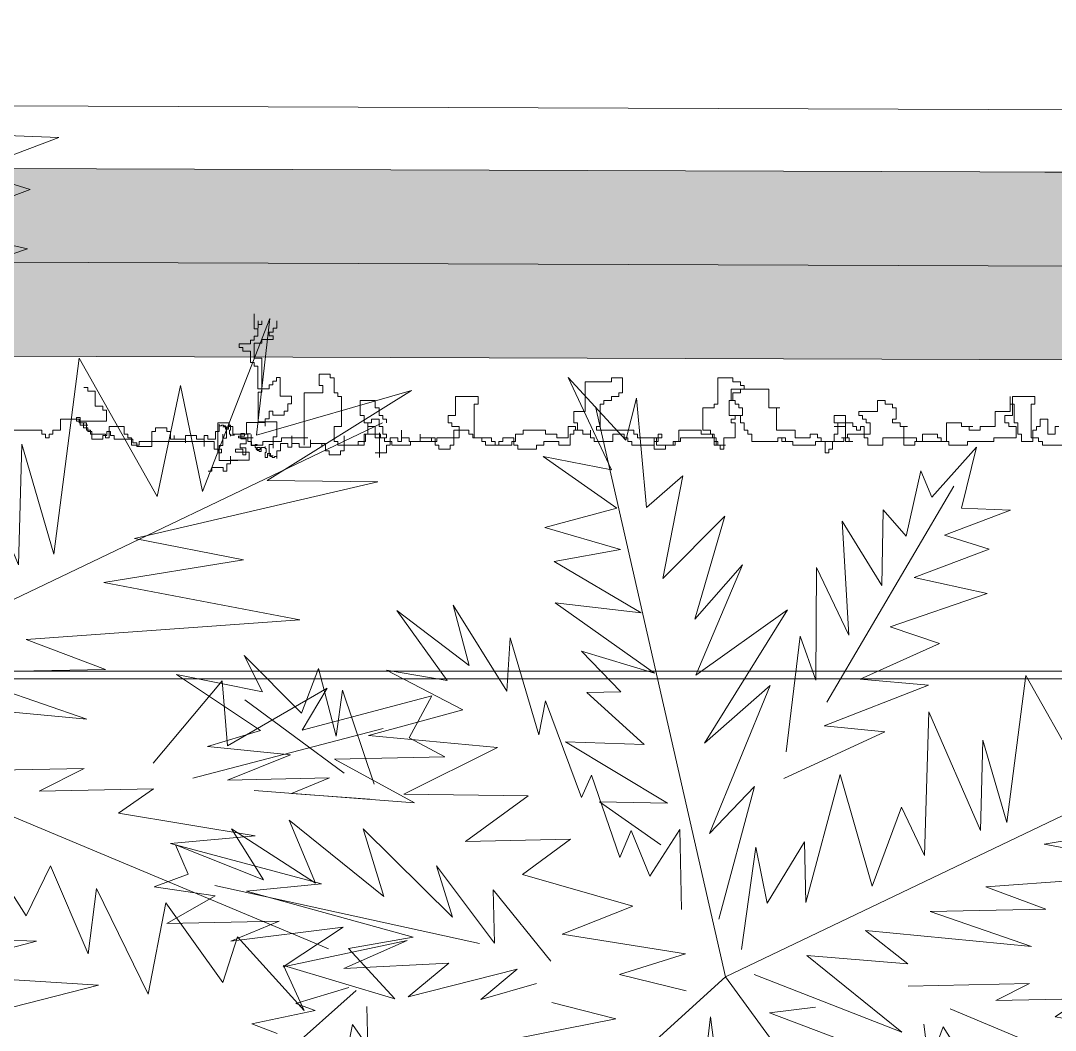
# Model space of a CAD drawing. Header units: metres. Extents: x -54 to 264, y -14 to 31.
# Drawn here: x 19.661 to 20.488, y 20.847 to 21.654 of the extents above; entities that cross this region are included whole.
import ezdxf

# ---------------------------------------------------------------- set-up
doc = ezdxf.new("R2010")
doc.units = ezdxf.units.M
doc.header["$LTSCALE"] = 0.001
doc.linetypes.add('CENTERX2', pattern=[101.6, 63.5, -12.7, 12.7, -12.7])
doc.layers.get('0').update_dxf_attribs({"lineweight": 13, "true_color": 0x000000})
for name, color, linetype, lineweight, true_color in [('Jach-Anotaciones-Hatch-Lum100%', 7, 'Continuous', 13, 0x000000), ('Jach-Anotaciones-Hatch-Lum80%', 250, 'Continuous', 13, 0x333333), ('JACH-Anotaciones-Lineas-EJES', 7, 'CENTERX2', 9, 0x666666), ('JACH-Arq-Lineas-Piso', 7, 'Continuous', 13, 0x1a1a1a), ('JACH-ArqPaisaje-Vegetación', 7, 'Continuous', 13, 0x999999)]:
    doc.layers.add(name, color=color, linetype=linetype, lineweight=lineweight, true_color=true_color)
doc.layers.add('JACH-Arq-Muros01-Carga', color=3, linetype='Continuous', lineweight=25)

# ---------------------------------------------------------------- blocks, each defined once
blk = doc.blocks.new('A$C6CAA186E')
at = {"color": 0}
for p, q in [((0.5885, 1.7324), (0.6502, 1.6011)), ((0.6703, 1.6436), (0.5885, 1.7324)), ((0.6859, 1.7029), (0.6703, 1.6436)), ((0.6997, 1.5475), (0.6859, 1.7029)), ((0.8121, 0.8804), (0.6272, 1.6911)), ((1.1056, 1.5624), (1.1693, 1.6332)), ((1.1693, 1.6332), (1.148, 1.5465)), ((0.553, 1.6201), (0.6577, 1.5466)), ((0.6502, 1.6011), (0.553, 1.6201)), ((1.0689, 1.5069), (1.09, 1.6)), ((1.09, 1.6), (1.1056, 1.5624)), ((0.7514, 1.5928), (0.6997, 1.5475)), ((0.7229, 1.4469), (0.7514, 1.5928)), ((0.9561, 1.2709), (1.1368, 1.5778)), ((0.6577, 1.5466), (0.5552, 1.5191)), ((1.148, 1.5465), (1.2175, 1.5438)), ((0.8115, 1.5351), (0.7229, 1.4469)), ((0.7684, 1.389), (0.8115, 1.5351)), ((1.0346, 1.4368), (1.0365, 1.5441)), ((1.0365, 1.5441), (1.0689, 1.5069)), ((1.2175, 1.5438), (1.1235, 1.5081)), ((0.9877, 1.3663), (0.9779, 1.5281)), ((0.9779, 1.5281), (1.0346, 1.4368)), ((0.5552, 1.5191), (0.6631, 1.4878)), ((1.1235, 1.5081), (1.1871, 1.4884)), ((0.6631, 1.4878), (0.5688, 1.471)), ((1.1871, 1.4884), (1.0806, 1.4483)), ((0.5688, 1.471), (0.6924, 1.3979)), ((0.8362, 1.4662), (0.7684, 1.389)), ((0.7701, 1.3091), (0.8362, 1.4662)), ((0.9407, 1.3022), (0.9415, 1.4621)), ((0.9415, 1.4621), (0.9877, 1.3663)), ((1.0806, 1.4483), (1.1842, 1.4252)), ((1.1842, 1.4252), (1.0464, 1.3781)), ((0.5012, 1.2865), (0.4249, 1.409)), ((0.4249, 1.409), (0.4478, 1.3232)), ((0.5701, 1.4121), (0.7111, 1.312)), ((0.6924, 1.3979), (0.5701, 1.4121)), ((0.9006, 1.4023), (0.7701, 1.3091)), ((0.7826, 1.2125), (0.9006, 1.4023)), ((0.3451, 1.401), (0.4167, 1.3015)), ((0.4478, 1.3232), (0.3451, 1.401)), ((1.0464, 1.3781), (1.1163, 1.3543)), ((0.5059, 1.3623), (0.5012, 1.2865)), ((0.5467, 1.2243), (0.5059, 1.3623)), ((0.8986, 1.2003), (0.9183, 1.3648)), ((0.9183, 1.3648), (0.9407, 1.3022)), ((1.1163, 1.3543), (1.0038, 1.3035)), ((1.4425, 1.3508), (1.3707, 1.1662)), ((1.4284, 1.2263), (1.4425, 1.3508)), ((0.1277, 1.3374), (0.2094, 1.255)), ((0.154, 1.2854), (0.1277, 1.3374)), ((0.6073, 1.3435), (0.6632, 1.2857)), ((0.7111, 1.312), (0.6073, 1.3435)), ((0.2094, 1.255), (0.2333, 1.3187)), ((0.2333, 1.3187), (0.2585, 1.2224)), ((0.3301, 1.3165), (0.4386, 1.2599)), ((0.4167, 1.3015), (0.3301, 1.3165)), ((0.0314, 1.3101), (0.154, 1.2854)), ((0.151, 1.2306), (0.0314, 1.3101)), ((1.0038, 1.3035), (1.1007, 1.2951)), ((1.2393, 1.3086), (1.2122, 1.0996)), ((1.3224, 1.1609), (1.2393, 1.3086)), ((0.8756, 1.2945), (0.7826, 1.2125)), ((0.7896, 1.0843), (0.8756, 1.2945)), ((1.1007, 1.2951), (0.9526, 1.2372)), ((0.2585, 1.2224), (0.2676, 1.2878)), ((0.2676, 1.2878), (0.3125, 1.1541)), ((0.6632, 1.2857), (0.6149, 1.2847)), ((0.6149, 1.2847), (0.6964, 1.2107)), ((0.2701, 1.17), (0.129, 1.2743)), ((0.5562, 1.2729), (0.5467, 1.2243)), ((0.6075, 1.1351), (0.5562, 1.2729)), ((1.3473, 1.2793), (1.3224, 1.1609)), ((1.3707, 1.1662), (1.3473, 1.2793)), ((1.5936, 1.274), (1.4284, 1.2263)), ((1.4399, 1.1782), (1.5936, 1.274)), ((0.4386, 1.2599), (0.3047, 1.2234)), ((1.1015, 1.2572), (1.0954, 1.053)), ((1.1746, 1.0883), (1.1015, 1.2572)), ((0.8121, 0.8804), (1.5628, 1.2397)), ((0.9526, 1.2372), (1.039, 1.2285)), ((0.0757, 1.208), (0.151, 1.2306)), ((1.039, 1.2285), (0.8952, 1.1623)), ((0.3047, 1.2234), (0.4882, 1.2062)), ((0.5848, 1.2146), (0.7298, 1.1272)), ((0.6964, 1.2107), (0.5848, 1.2146)), ((1.1782, 1.2168), (1.1746, 1.0883)), ((1.2122, 1.0996), (1.1782, 1.2168)), ((0.1938, 1.1958), (0.0757, 1.208)), ((0.4882, 1.2062), (0.3549, 1.1403)), ((0.1041, 1.1602), (0.1938, 1.1958)), ((1.2981, 1.1162), (1.5578, 1.1765)), ((1.5578, 1.1765), (1.4399, 1.1782)), ((0.2492, 1.1633), (0.1041, 1.1602)), ((0.195, 1.1411), (0.2492, 1.1633)), ((0.6216, 1.167), (0.6075, 1.1351)), ((0.662, 1.05), (0.6216, 1.167)), ((0.9751, 1.1682), (0.9264, 0.9862)), ((1.0206, 1.0093), (0.9751, 1.1682)), ((0.8534, 1.1509), (0.7896, 1.0843)), ((0.8027, 0.9625), (0.8534, 1.1509)), ((0.3067, 1.1329), (0.195, 1.1411)), ((0.3549, 1.1403), (0.5317, 1.1377)), ((0.5317, 1.1377), (0.4426, 1.0727)), ((0.7298, 1.1272), (0.6329, 1.1294)), ((0.6329, 1.1294), (0.7205, 1.0681)), ((1.0624, 1.1217), (1.0206, 1.0093)), ((1.0954, 1.053), (1.0624, 1.1217)), ((1.4144, 1.0934), (1.2981, 1.1162)), ((0.1916, 1.1031), (0.2293, 1.0134)), ((0.3265, 0.9945), (0.1916, 1.1031)), ((1.2655, 1.0692), (1.4144, 1.0934)), ((0.2293, 1.0134), (0.1098, 1.0909)), ((0.1098, 1.0909), (0.1555, 1.0182)), ((0.2971, 1.0906), (0.3265, 0.9945)), ((0.4239, 0.965), (0.2971, 1.0906)), ((0.678, 1.0882), (0.662, 1.05)), ((0.7046, 1.0236), (0.678, 1.0882)), ((0.7474, 1.0897), (0.7046, 1.0236)), ((0.7498, 0.9761), (0.7474, 1.0897)), ((0.4426, 1.0727), (0.592, 1.0759)), ((0.592, 1.0759), (0.5236, 1.026)), ((0.9245, 1.0725), (0.8717, 0.9851)), ((0.9264, 0.9862), (0.9245, 1.0725)), ((0.0303, 1.0681), (0.048, 1.0264)), ((0.1555, 1.0182), (0.0303, 1.0681)), ((0.8552, 1.0647), (0.8352, 0.919)), ((0.8717, 0.9851), (0.8552, 1.0647)), ((1.4747, 1.0295), (1.2655, 1.0692)), ((0.4836, 0.9284), (0.4013, 1.0382)), ((0.4013, 1.0382), (0.4239, 0.965)), ((0.048, 1.0264), (0, 1.0085)), ((1.1826, 1.0085), (1.4747, 1.0295)), ((0.5236, 1.026), (0.6803, 0.981)), ((0, 1.0085), (0.0866, 0.9957)), ((0.4626, 0.9279), (0.0862, 1.0104)), ((0.482, 1.0041), (0.4836, 0.9284)), ((0.5641, 0.9027), (0.482, 1.0041)), ((1.2675, 0.9767), (1.1826, 1.0085)), ((0.0866, 0.9957), (0.0179, 0.9563)), ((0.6803, 0.981), (0.5801, 0.941)), ((1.1034, 0.9732), (1.2675, 0.9767)), ((1.2475, 0.9236), (1.1034, 0.9732)), ((1.318, 0.8767), (1.3919, 0.9646)), ((1.3919, 0.9646), (1.3976, 0.8953)), ((0.0179, 0.9563), (0.1778, 0.9597)), ((0.1778, 0.9597), (0.109, 0.9309)), ((0.109, 0.9309), (0.2685, 0.9511)), ((0.2685, 0.9511), (0.1834, 0.8946)), ((1.3976, 0.8953), (1.5036, 0.9565)), ((1.5036, 0.9565), (1.4772, 0.9117)), ((0.5801, 0.941), (0.7554, 0.9131)), ((1.0114, 0.946), (1.2475, 0.9236)), ((1.0713, 0.8988), (1.0114, 0.946)), ((1.4772, 0.9117), (1.6153, 0.9483)), ((1.6153, 0.9483), (1.591, 0.9036)), ((0.1834, 0.8946), (0.3594, 0.932)), ((0.3594, 0.932), (0.2697, 0.8922)), ((0.7554, 0.9131), (0.6613, 0.8838)), ((0.928, 0.9105), (1.0713, 0.8988)), ((1.0629, 0.8019), (0.928, 0.9105)), ((1.3604, 0.8608), (1.5634, 0.9135)), ((0.2697, 0.8922), (0.419, 0.8996)), ((0.419, 0.8996), (0.3611, 0.8521)), ((1.591, 0.9036), (1.6293, 0.8834)), ((0.3611, 0.8521), (0.5159, 0.8912)), ((0.5159, 0.8912), (0.4643, 0.848)), ((0.6613, 0.8838), (0.7565, 0.8605)), ((0.8528, 0.8836), (1.0629, 0.8019)), ((1.6293, 0.8834), (1.5115, 0.8809)), ((0.8121, 0.8804), (0.1853, 0.3118)), ((0.8121, 0.8804), (1.2074, 0.3399)), ((1.5115, 0.8809), (1.5967, 0.8343)), ((0.2872, 0.8611), (0.1076, 0.7015)), ((0.2766, 0.865), (0.2013, 0.8424)), ((0.4643, 0.848), (0.5437, 0.8707)), ((1.072, 0.8673), (1.2445, 0.871)), ((1.2445, 0.871), (1.1966, 0.8468)), ((0.2013, 0.8424), (0.2289, 0.8325)), ((0.5654, 0.8438), (0.6563, 0.8205)), ((1.1966, 0.8468), (1.3186, 0.8494)), ((1.3186, 0.8494), (1.2812, 0.8233)), ((1.5967, 0.8343), (1.4259, 0.8475)), ((0.2289, 0.8325), (0.1388, 0.8137)), ((0.3037, 0.7814), (0.3024, 0.8382)), ((0.875, 0.8294), (0.9401, 0.8371)), ((1.0214, 0.7736), (0.875, 0.8294)), ((1.1316, 0.8349), (1.5053, 0.6787)), ((0.6563, 0.8205), (0.4761, 0.7851)), ((0.7712, 0.6631), (0.791, 0.8234)), ((0.791, 0.8234), (0.8037, 0.7206)), ((1.2812, 0.8233), (1.427, 0.7991)), ((0.1388, 0.8137), (0.1749, 0.7997)), ((0.263, 0.7153), (0.2819, 0.8125)), ((0.2819, 0.8125), (0.3037, 0.7814)), ((1.1018, 0.7543), (1.0942, 0.813)), ((1.1216, 0.8094), (1.1018, 0.7543)), ((1.1826, 0.7139), (1.1216, 0.8094)), ((1.427, 0.7991), (1.3367, 0.7909)), ((1.3367, 0.7909), (1.4975, 0.748)), ((1.2088, 0.7671), (1.1826, 0.7139)), ((1.2487, 0.6732), (1.2088, 0.7671)), ((1.2577, 0.7429), (1.2487, 0.6732)), ((1.3127, 0.6304), (1.2577, 0.7429)), ((1.4975, 0.748), (1.4177, 0.74)), ((1.4177, 0.74), (1.5955, 0.6912)), ((1.3317, 0.7276), (1.3127, 0.6304)), ((1.3924, 0.6426), (1.3317, 0.7276)), ((1.1937, 0.6868), (1.0021, 0.6932)), ((1.0618, 0.6524), (1.1937, 0.6868)), ((1.4082, 0.6914), (1.3924, 0.6426)), ((1.4793, 0.6129), (1.4082, 0.6914)), ((1.5955, 0.6912), (1.5263, 0.6792)), ((1.5263, 0.6792), (1.5759, 0.6255)), ((1.2599, 0.6398), (1.0618, 0.6524)), ((1.4573, 0.6609), (1.4793, 0.6129)), ((1.5759, 0.6255), (1.4573, 0.6609)), ((1.0778, 0.5938), (1.2599, 0.6398))]:
    blk.add_line(p, q, dxfattribs=at)
blk = doc.blocks.new('A$C686239C3')
at = {"linetype": 'Continuous'}
for p, q in [((0.0463, 3.4496), (0.0463, 3.4544)), ((0.0463, 3.4544), (0.0509, 3.4544)), ((0.0493, 3.4579), (0.0573, 3.4579)), ((0.0493, 3.4499), (0.0493, 3.4579)), ((0.0533, 3.4619), (0.0533, 3.4299)), ((0.0573, 3.4619), (0.0533, 3.4619)), ((0.0573, 3.4579), (0.0573, 3.4619)), ((0.0893, 3.4499), (0.0893, 3.4539)), ((0.0343, 3.4336), (0.0343, 3.4456)), ((0.0343, 3.4456), (0.0423, 3.4456)), ((0.0423, 3.4456), (0.0423, 3.4496)), ((0.0423, 3.4496), (0.0463, 3.4496)), ((0.0853, 3.4499), (0.0893, 3.4499)), ((0.0853, 3.4419), (0.0853, 3.4499)), ((0.0383, 3.4336), (0.0343, 3.4336)), ((0.0383, 3.4296), (0.0383, 3.4336)), ((0.0653, 3.4299), (0.0653, 3.4339)), ((0.0653, 3.4339), (0.0693, 3.4339)), ((0.0693, 3.4419), (0.0853, 3.4419)), ((0.0693, 3.4339), (0.0693, 3.4419)), ((0.0343, 3.4016), (0.0343, 3.4216)), ((0.0343, 3.4216), (0.0383, 3.4216)), ((0.0423, 3.4296), (0.0383, 3.4296)), ((0.0383, 3.4216), (0.0383, 3.4256)), ((0.0383, 3.4256), (0.0423, 3.4256)), ((0.0423, 3.4256), (0.0423, 3.4296)), ((0.0533, 3.4299), (0.0653, 3.4299)), ((0.0303, 3.3976), (0.0303, 3.4016)), ((0.0303, 3.4016), (0.0343, 3.4016)), ((0.0263, 3.3816), (0.0263, 3.3976)), ((0.0263, 3.3976), (0.0303, 3.3976)), ((0.0423, 3.3816), (0.0263, 3.3816)), ((0.0423, 3.3776), (0.0423, 3.3816)), ((0.0463, 3.3776), (0.0423, 3.3776)), ((0.0463, 3.3656), (0.0463, 3.3776)), ((0.0423, 3.3617), (0.0423, 3.3656)), ((0.0423, 3.3656), (0.0463, 3.3656)), ((0.0343, 3.3577), (0.0343, 3.3617)), ((0.0343, 3.3617), (0.0423, 3.3617)), ((0.0343, 3.3457), (0.0343, 3.3577)), ((0.0343, 3.3577), (0.0383, 3.3577)), ((0.0383, 3.3577), (0.0343, 3.3577)), ((0.0383, 3.3457), (0.0303, 3.3457)), ((0.0303, 3.3457), (0.0343, 3.3457)), ((0.0383, 3.3337), (0.0383, 3.3457)), ((0.0343, 3.3257), (0.0343, 3.3337)), ((0.0343, 3.3337), (0.0383, 3.3337)), ((0, 3.3215), (0, 3.3175)), ((0.0383, 3.3257), (0.0263, 3.3257)), ((0.0263, 3.3257), (0.0343, 3.3257)), ((0.0343, 3.3137), (0.0343, 3.3217)), ((0.0343, 3.3217), (0.0383, 3.3217)), ((0.0383, 3.3217), (0.0383, 3.3257)), ((0, 3.3175), (0.004, 3.3175)), ((0.004, 3.3175), (0.004, 3.3055)), ((0.0423, 3.3137), (0.0343, 3.3137)), ((0.0423, 3.3097), (0.0423, 3.3137)), ((0, 3.3055), (0, 3.3015)), ((0.004, 3.3055), (0, 3.3055)), ((0, 3.3015), (0.008, 3.3015)), ((0.008, 3.3015), (0.008, 3.2975)), ((0.0114, 3.2898), (0.0114, 3.3098)), ((0.0114, 3.3098), (0.0274, 3.3098)), ((0.0274, 3.3098), (0.0274, 3.3058)), ((0.0274, 3.3058), (0.0394, 3.3058)), ((0.0394, 3.3058), (0.0354, 3.3058)), ((0.0354, 3.3058), (0.0354, 3.3018)), ((0.0354, 3.3018), (0.0474, 3.3018)), ((0.0503, 3.3097), (0.0423, 3.3097)), ((0.045, 3.2996), (0.045, 3.3029)), ((0.045, 3.3029), (0.0483, 3.3029)), ((0.0493, 3.2996), (0.045, 3.2996)), ((0.0474, 3.3018), (0.0474, 3.3058)), ((0.0483, 3.3072), (0.0483, 3.3093)), ((0.0493, 3.3072), (0.0483, 3.3072)), ((0.0483, 3.3029), (0.0483, 3.305)), ((0.0483, 3.305), (0.0493, 3.305)), ((0.0493, 3.305), (0.0493, 3.3072)), ((0.0493, 3.2975), (0.0493, 3.2996)), ((0.008, 3.2975), (0.016, 3.2975)), ((0.012, 3.2975), (0.012, 3.2776)), ((0.016, 3.2975), (0.012, 3.2975)), ((0.0205, 3.2776), (0.0205, 3.2924)), ((0.0205, 3.2924), (0.0235, 3.2924)), ((0.0235, 3.2924), (0.0235, 3.2844)), ((0.0375, 3.2892), (0.0356, 3.2892)), ((0.0356, 3.2892), (0.0356, 3.2735)), ((0.0386, 3.2975), (0.0375, 3.2975)), ((0.0375, 3.2975), (0.0397, 3.2975)), ((0.0375, 3.2827), (0.0375, 3.2892)), ((0.0386, 3.2932), (0.0386, 3.2975)), ((0.0397, 3.2975), (0.0397, 3.2986)), ((0.0397, 3.2986), (0.044, 3.2986)), ((0.044, 3.2986), (0.044, 3.2975)), ((0.044, 3.2975), (0.0493, 3.2975)), ((0.132, 3.2884), (0.132, 3.2844)), ((0.136, 3.2884), (0.132, 3.2884)), ((0.136, 3.2764), (0.136, 3.2884)), ((0.012, 3.2776), (0.0205, 3.2776)), ((0.0235, 3.2844), (0.0177, 3.2844)), ((0.0177, 3.2844), (0.0177, 3.2813)), ((0.0177, 3.2813), (0.0251, 3.2813)), ((0.0251, 3.2813), (0.0251, 3.2874)), ((0.0251, 3.2874), (0.0291, 3.2874)), ((0.0291, 3.2874), (0.0291, 3.281)), ((0.0291, 3.281), (0.0346, 3.281)), ((0.0346, 3.281), (0.0346, 3.2865)), ((0.0346, 3.2865), (0.0401, 3.2865)), ((0.0401, 3.2827), (0.0375, 3.2827)), ((0.04, 3.2804), (0.04, 3.2764)), ((0.052, 3.2804), (0.04, 3.2804)), ((0.0401, 3.2865), (0.0401, 3.2827)), ((0.052, 3.2605), (0.052, 3.2804)), ((0.128, 3.2844), (0.128, 3.2764)), ((0.132, 3.2844), (0.128, 3.2844)), ((0.0222, 3.2669), (0.0211, 3.2669)), ((0.0211, 3.2669), (0.0211, 3.2648)), ((0.0254, 3.2691), (0.0222, 3.2691)), ((0.0222, 3.2691), (0.0222, 3.2669)), ((0.0254, 3.2701), (0.0233, 3.2701)), ((0.0233, 3.2701), (0.0233, 3.2658)), ((0.0286, 3.2712), (0.0254, 3.2712)), ((0.0254, 3.2712), (0.0254, 3.2701)), ((0.0254, 3.2658), (0.0254, 3.2691)), ((0.0393, 3.2755), (0.0275, 3.2755)), ((0.0275, 3.2755), (0.0275, 3.2691)), ((0.0275, 3.2691), (0.0286, 3.2691)), ((0.0286, 3.2691), (0.0286, 3.2712)), ((0.0526, 3.2682), (0.0526, 3.2482)), ((0.0845, 3.2682), (0.0526, 3.2682)), ((0.0845, 3.2642), (0.0845, 3.2682)), ((0.088, 3.2684), (0.088, 3.2565)), ((0.112, 3.2684), (0.088, 3.2684)), ((0.112, 3.2724), (0.112, 3.2684)), ((0.116, 3.2724), (0.112, 3.2724)), ((0.116, 3.2764), (0.116, 3.2724)), ((0.128, 3.2764), (0.116, 3.2764)), ((0.1365, 3.2722), (0.1205, 3.2722)), ((0.1205, 3.2722), (0.1205, 3.2642)), ((0.1399, 3.2764), (0.136, 3.2764)), ((0.1365, 3.2642), (0.1365, 3.2722)), ((0.1399, 3.2724), (0.1399, 3.2764)), ((0.1439, 3.2724), (0.1399, 3.2724)), ((0.1439, 3.2684), (0.1439, 3.2724)), ((0.1519, 3.2684), (0.1439, 3.2684)), ((0.1519, 3.2724), (0.1519, 3.2684)), ((0.1679, 3.2724), (0.1519, 3.2724)), ((0.1605, 3.2682), (0.1525, 3.2682)), ((0.1525, 3.2682), (0.1565, 3.2682)), ((0.1565, 3.2682), (0.1565, 3.2642)), ((0.02, 3.2605), (0.0147, 3.2605)), ((0.0147, 3.2605), (0.0147, 3.2583)), ((0.0147, 3.2583), (0.019, 3.2583)), ((0.019, 3.2551), (0.0158, 3.2551)), ((0.0158, 3.2551), (0.0158, 3.253)), ((0.0286, 3.2562), (0.0166, 3.2562)), ((0.0166, 3.2562), (0.0166, 3.2522)), ((0.019, 3.2583), (0.019, 3.2551)), ((0.02, 3.2594), (0.02, 3.2605)), ((0.0243, 3.2594), (0.02, 3.2594)), ((0.0211, 3.2648), (0.0254, 3.2648)), ((0.0233, 3.2658), (0.0254, 3.2658)), ((0.0265, 3.2605), (0.0243, 3.2605)), ((0.0243, 3.2605), (0.0243, 3.2594)), ((0.0254, 3.2648), (0.0254, 3.2605)), ((0.0254, 3.2605), (0.0265, 3.2605)), ((0.0286, 3.2522), (0.0286, 3.2562)), ((0.048, 3.2605), (0.052, 3.2605)), ((0.056, 3.2605), (0.048, 3.2605)), ((0.056, 3.2565), (0.056, 3.2605)), ((0.064, 3.2565), (0.056, 3.2565)), ((0.064, 3.2525), (0.064, 3.2565)), ((0.1205, 3.2642), (0.0845, 3.2642)), ((0.088, 3.2565), (0.092, 3.2565)), ((0.092, 3.2565), (0.092, 3.2525)), ((0.1405, 3.2642), (0.1365, 3.2642)), ((0.1405, 3.2522), (0.1405, 3.2642)), ((0.1485, 3.2562), (0.1445, 3.2562)), ((0.1445, 3.2562), (0.1445, 3.2522)), ((0.1485, 3.2522), (0.1485, 3.2562)), ((0.1565, 3.2642), (0.1605, 3.2642)), ((0.0137, 3.2483), (0.0217, 3.2483)), ((0.0158, 3.253), (0.0147, 3.253)), ((0.0147, 3.253), (0.0147, 3.2508)), ((0.0147, 3.2508), (0.0158, 3.2508)), ((0.0158, 3.2508), (0.0158, 3.2487)), ((0.0217, 3.2483), (0.0217, 3.2443)), ((0.0217, 3.2443), (0.0297, 3.2443)), ((0.0366, 3.2522), (0.0246, 3.2522)), ((0.0246, 3.2522), (0.0286, 3.2522)), ((0.0297, 3.2443), (0.0297, 3.2363)), ((0.0366, 3.2482), (0.0366, 3.2522)), ((0.0526, 3.2482), (0.0366, 3.2482)), ((0.06, 3.2525), (0.064, 3.2525)), ((0.06, 3.2405), (0.06, 3.2525)), ((0.08, 3.2445), (0.08, 3.2325)), ((0.1, 3.2445), (0.08, 3.2445)), ((0.092, 3.2525), (0.096, 3.2525)), ((0.096, 3.2525), (0.096, 3.2485)), ((0.096, 3.2485), (0.1, 3.2485)), ((0.1, 3.2485), (0.1, 3.2445)), ((0.1445, 3.2522), (0.1405, 3.2522)), ((0.1525, 3.2522), (0.1485, 3.2522)), ((0.1525, 3.2482), (0.1525, 3.2522)), ((0.1605, 3.2482), (0.1525, 3.2482)), ((0.0297, 3.2363), (0.0257, 3.2363)), ((0.0257, 3.2363), (0.0257, 3.2323)), ((0.064, 3.2405), (0.06, 3.2405)), ((0.064, 3.2365), (0.064, 3.2405)), ((0.072, 3.2365), (0.064, 3.2365)), ((0.072, 3.2325), (0.072, 3.2365)), ((0.0257, 3.2323), (0.0377, 3.2323)), ((0.0297, 3.2243), (0.0257, 3.2243)), ((0.0257, 3.2243), (0.0257, 3.2123)), ((0.0377, 3.2323), (0.0297, 3.2323)), ((0.0297, 3.2323), (0.0297, 3.2243)), ((0.08, 3.2325), (0.072, 3.2325)), ((0.0257, 3.2123), (0.0337, 3.2123)), ((0.0337, 3.2123), (0.0297, 3.2123)), ((0.0297, 3.2123), (0.0297, 3.2003)), ((0.0297, 3.2003), (0.0257, 3.2003)), ((0.0257, 3.2003), (0.0297, 3.2003)), ((0.0297, 3.2003), (0.0297, 3.1963)), ((0.0217, 3.1923), (0.0177, 3.1923)), ((0.0177, 3.1923), (0.0177, 3.1803)), ((0.0297, 3.1963), (0.0217, 3.1963)), ((0.0217, 3.1963), (0.0217, 3.1923)), ((0.0177, 3.1803), (0.0217, 3.1803)), ((0.0217, 3.1803), (0.0217, 3.1763)), ((0.0277, 3.1615), (0.0277, 3.1815)), ((0.0217, 3.1763), (0.0377, 3.1763)), ((0.0277, 3.1615), (0.0317, 3.1615)), ((0.0317, 3.1615), (0.0317, 3.1535)), ((0.0317, 3.1535), (0.0397, 3.1535)), ((0.0397, 3.1535), (0.0397, 3.1375)), ((0.0317, 3.1335), (0.0317, 3.1255)), ((0.0357, 3.1335), (0.0317, 3.1335)), ((0.0357, 3.1375), (0.0357, 3.1335)), ((0.0397, 3.1375), (0.0357, 3.1375)), ((0.0277, 3.1255), (0.0277, 3.1055)), ((0.0317, 3.1255), (0.0277, 3.1255)), ((0.0277, 3.1055), (0.0317, 3.1055)), ((0.0317, 3.1055), (0.0317, 3.0775)), ((0.0317, 3.0775), (0.0357, 3.0775)), ((0.0357, 3.0775), (0.0357, 3.0536)), ((0.0476, 3.0616), (0.0516, 3.0616)), ((0.0476, 3.0536), (0.0476, 3.0616)), ((0.0516, 3.0656), (0.0596, 3.0656)), ((0.0516, 3.0616), (0.0516, 3.0656)), ((0.0596, 3.0656), (0.0596, 3.0576)), ((0.0596, 3.0576), (0.0796, 3.0576)), ((0.0796, 3.0576), (0.0796, 3.0336)), ((0.0357, 3.0536), (0.0476, 3.0536)), ((0.0357, 3.0376), (0.0357, 3.0296)), ((0.0716, 3.0376), (0.0357, 3.0376)), ((0.0716, 3.0336), (0.0716, 3.0376)), ((0.0277, 3.0256), (0.0277, 2.9976)), ((0.0317, 3.0256), (0.0277, 3.0256)), ((0.0317, 3.0296), (0.0317, 3.0256)), ((0.0357, 3.0296), (0.0317, 3.0296)), ((0.0796, 3.0336), (0.0716, 3.0336)), ((0.0277, 2.9976), (0.0317, 2.9976)), ((0.0317, 2.9976), (0.0317, 2.9936)), ((0.0317, 2.9936), (0.0397, 2.9936)), ((0.0397, 2.9936), (0.0397, 2.9856)), ((0.0397, 2.9856), (0.0437, 2.9856)), ((0.0437, 2.9856), (0.0437, 2.9616)), ((0.0397, 2.9616), (0.0397, 2.9496)), ((0.0437, 2.9616), (0.0397, 2.9616)), ((0.0357, 2.9496), (0.0357, 2.9376)), ((0.0397, 2.9496), (0.0357, 2.9496)), ((0.0357, 2.9376), (0.0476, 2.9376)), ((0.0476, 2.9376), (0.0476, 2.9297)), ((0.0437, 2.9297), (0.0437, 2.9217)), ((0.0476, 2.9297), (0.0437, 2.9297)), ((0.0357, 2.9137), (0.0357, 2.9097)), ((0.0437, 2.9137), (0.0357, 2.9137)), ((0.0437, 2.9217), (0.0397, 2.9217)), ((0.0397, 2.9217), (0.0397, 2.9137)), ((0.0397, 2.9137), (0.0437, 2.9137)), ((0.0317, 2.9097), (0.0317, 2.8897)), ((0.0357, 2.9097), (0.0317, 2.9097)), ((0.0317, 2.8897), (0.0397, 2.8897)), ((0.0397, 2.8897), (0.0397, 2.8777)), ((0.0277, 2.8697), (0.0277, 2.8457)), ((0.0317, 2.8697), (0.0277, 2.8697)), ((0.0317, 2.8737), (0.0317, 2.8697)), ((0.0357, 2.8737), (0.0317, 2.8737)), ((0.0357, 2.8777), (0.0357, 2.8737)), ((0.0397, 2.8777), (0.0357, 2.8777)), ((0.0237, 2.8457), (0.0237, 2.8337)), ((0.0317, 2.8457), (0.0237, 2.8457)), ((0.0277, 2.8457), (0.0357, 2.8457)), ((0.0317, 2.8417), (0.0317, 2.8457)), ((0.0397, 2.8417), (0.0317, 2.8417)), ((0.0357, 2.8457), (0.0357, 2.8377)), ((0.0357, 2.8377), (0.0397, 2.8377)), ((0.0397, 2.8377), (0.0397, 2.8417)), ((0.0237, 2.8337), (0.0277, 2.8337)), ((0.0277, 2.8337), (0.0277, 2.8257)), ((0.0277, 2.8257), (0.0317, 2.8257)), ((0.0317, 2.8257), (0.0317, 2.8177)), ((0.0317, 2.8177), (0.0357, 2.8177)), ((0.0357, 2.8177), (0.0357, 2.7818)), ((0.0437, 2.7938), (0.0676, 2.7938)), ((0.0437, 2.7858), (0.0437, 2.7938)), ((0.0676, 2.7938), (0.0676, 2.7818)), ((0.0277, 2.7818), (0.0277, 2.7698)), ((0.0357, 2.7818), (0.0277, 2.7818)), ((0.0317, 2.7818), (0.0397, 2.7818)), ((0.0317, 2.7778), (0.0317, 2.7818)), ((0.0397, 2.7858), (0.0437, 2.7858)), ((0.0397, 2.7818), (0.0397, 2.7858)), ((0.0676, 2.7818), (0.0716, 2.7818)), ((0.0716, 2.7818), (0.0716, 2.7778)), ((0.0277, 2.7778), (0.0317, 2.7778)), ((0.0277, 2.7698), (0.0277, 2.7778)), ((0.0716, 2.7778), (0.0995, 2.7778)), ((0.0995, 2.7778), (0.0995, 2.7618)), ((0.0596, 2.7658), (0.0596, 2.7538)), ((0.0756, 2.7658), (0.0596, 2.7658)), ((0.0756, 2.7618), (0.0756, 2.7658)), ((0.0836, 2.7618), (0.0756, 2.7618)), ((0.0836, 2.7538), (0.0836, 2.7618)), ((0.0955, 2.7618), (0.0955, 2.7538)), ((0.0995, 2.7618), (0.0955, 2.7618)), ((0.0437, 2.7498), (0.0437, 2.7458)), ((0.0516, 2.7498), (0.0437, 2.7498)), ((0.0516, 2.7538), (0.0516, 2.7498)), ((0.0596, 2.7538), (0.0516, 2.7538)), ((0.0875, 2.7538), (0.0836, 2.7538)), ((0.0875, 2.7498), (0.0875, 2.7538)), ((0.0915, 2.7498), (0.0875, 2.7498)), ((0.0915, 2.7538), (0.0915, 2.7498)), ((0.0955, 2.7538), (0.0915, 2.7538)), ((0.0317, 2.7418), (0.0317, 2.7138)), ((0.0397, 2.7418), (0.0317, 2.7418)), ((0.0397, 2.7458), (0.0397, 2.7418)), ((0.0437, 2.7458), (0.0397, 2.7458)), ((0.0317, 2.7138), (0.0357, 2.7138)), ((0.0317, 2.7098), (0.0317, 2.7058)), ((0.0357, 2.7098), (0.0317, 2.7098)), ((0.0317, 2.7098), (0.0357, 2.7098)), ((0.0317, 2.7058), (0.0317, 2.7098)), ((0.0317, 2.7058), (0.0317, 2.6978)), ((0.0357, 2.7058), (0.0317, 2.7058)), ((0.0357, 2.7138), (0.0357, 2.7098)), ((0.0357, 2.7098), (0.0357, 2.7058)), ((0.0277, 2.6978), (0.0277, 2.6739)), ((0.0317, 2.6978), (0.0277, 2.6978)), ((0.0277, 2.6739), (0.0317, 2.6739)), ((0.0317, 2.6739), (0.0317, 2.6539)), ((0.0317, 2.6539), (0.0397, 2.6539)), ((0.0397, 2.6539), (0.0397, 2.6499)), ((0.0397, 2.6499), (0.0476, 2.6499)), ((0.0476, 2.6539), (0.0476, 2.6499)), ((0.0476, 2.6499), (0.0476, 2.6539)), ((0.0476, 2.6499), (0.0516, 2.6499)), ((0.0476, 2.6419), (0.0476, 2.6499)), ((0.0476, 2.6499), (0.0516, 2.6499)), ((0.0516, 2.6539), (0.0596, 2.6539)), ((0.0516, 2.6499), (0.0516, 2.6539)), ((0.0516, 2.6499), (0.0516, 2.6419)), ((0.0596, 2.6539), (0.0596, 2.6419)), ((0.0317, 2.6419), (0.0317, 2.6339)), ((0.0357, 2.6419), (0.0317, 2.6419)), ((0.0317, 2.6379), (0.0357, 2.6379)), ((0.0317, 2.6339), (0.0317, 2.6379)), ((0.0357, 2.6459), (0.0357, 2.6419)), ((0.0357, 2.6419), (0.0357, 2.6459)), ((0.0357, 2.6419), (0.0476, 2.6419)), ((0.0357, 2.6379), (0.0357, 2.6419)), ((0.0516, 2.6419), (0.0357, 2.6419)), ((0.0516, 2.6419), (0.0516, 2.6339)), ((0.0596, 2.6419), (0.0516, 2.6419)), ((0.0437, 2.6299), (0.0437, 2.6259)), ((0.0476, 2.6299), (0.0437, 2.6299)), ((0.0476, 2.6339), (0.0476, 2.6299)), ((0.0516, 2.6339), (0.0476, 2.6339)), ((0.0277, 2.6179), (0.0277, 2.6019)), ((0.0357, 2.6179), (0.0277, 2.6179)), ((0.0357, 2.6219), (0.0357, 2.6179)), ((0.0476, 2.6219), (0.0357, 2.6219)), ((0.0437, 2.6259), (0.0476, 2.6259)), ((0.0476, 2.6259), (0.0476, 2.6219)), ((0.0277, 2.6019), (0.0357, 2.6019)), ((0.0357, 2.6019), (0.0357, 2.5659)), ((0.0317, 2.5659), (0.0317, 2.534)), ((0.0357, 2.5659), (0.0317, 2.5659)), ((0.0317, 2.534), (0.0516, 2.534)), ((0.0516, 2.534), (0.0516, 2.518)), ((0.0476, 2.518), (0.0476, 2.506)), ((0.0516, 2.518), (0.0476, 2.518)), ((0.0437, 2.51), (0.0437, 2.498)), ((0.0476, 2.51), (0.0437, 2.51)), ((0.0476, 2.506), (0.0476, 2.51)), ((0.0437, 2.498), (0.0476, 2.498)), ((0.0476, 2.498), (0.0476, 2.482)), ((0.0476, 2.482), (0.0636, 2.482)), ((0.0636, 2.482), (0.0636, 2.466)), ((0.0516, 2.462), (0.0516, 2.458)), ((0.0716, 2.462), (0.0516, 2.462)), ((0.0636, 2.466), (0.0796, 2.466)), ((0.0716, 2.466), (0.0716, 2.462)), ((0.0796, 2.466), (0.0716, 2.466)), ((0.0317, 2.454), (0.0317, 2.442)), ((0.0397, 2.454), (0.0317, 2.454)), ((0.0397, 2.458), (0.0397, 2.454)), ((0.0516, 2.458), (0.0397, 2.458)), ((0.0317, 2.442), (0.0437, 2.442)), ((0.0437, 2.442), (0.0437, 2.438)), ((0.0437, 2.438), (0.0476, 2.438)), ((0.0476, 2.438), (0.0476, 2.434)), ((0.0476, 2.434), (0.0556, 2.434)), ((0.0556, 2.434), (0.0556, 2.426)), ((0.0397, 2.426), (0.0397, 2.418)), ((0.0556, 2.426), (0.0397, 2.426)), ((0.0397, 2.418), (0.0476, 2.418)), ((0.0476, 2.418), (0.0476, 2.4141)), ((0.0437, 1.8145), (0.0437, 1.7745)), ((0.0357, 1.7705), (0.0357, 1.7666)), ((0.0397, 1.7705), (0.0357, 1.7705)), ((0.0357, 1.7666), (0.0397, 1.7666)), ((0.0397, 1.7745), (0.0397, 1.7705)), ((0.0437, 1.7745), (0.0397, 1.7745)), ((0.0397, 1.7666), (0.0397, 1.7626)), ((0.0397, 1.7626), (0.0437, 1.7626)), ((0.0437, 1.7626), (0.0437, 1.7546)), ((0.0437, 1.7546), (0.0556, 1.7546)), ((0.0556, 1.7546), (0.0556, 1.7346)), ((0.0516, 1.7346), (0.0516, 1.7266)), ((0.0556, 1.7346), (0.0516, 1.7346)), ((0.0397, 1.7226), (0.0397, 1.7066)), ((0.0397, 1.7186), (0.0397, 1.7226)), ((0.0397, 1.7226), (0.0397, 1.7186)), ((0.0437, 1.7226), (0.0397, 1.7226)), ((0.0437, 1.7266), (0.0437, 1.7226)), ((0.0516, 1.7266), (0.0437, 1.7266)), ((0.0357, 1.7066), (0.0357, 1.7026)), ((0.0397, 1.7066), (0.0357, 1.7066)), ((0.0357, 1.7026), (0.0476, 1.7026)), ((0.0476, 1.7026), (0.0476, 1.6866)), ((0.0277, 1.6786), (0.0277, 1.6706)), ((0.0357, 1.6786), (0.0277, 1.6786)), ((0.0357, 1.6826), (0.0357, 1.6786)), ((0.0397, 1.6826), (0.0357, 1.6826)), ((0.0397, 1.6866), (0.0397, 1.6826)), ((0.0476, 1.6866), (0.0397, 1.6866)), ((0.0277, 1.6706), (0.0317, 1.6706)), ((0.0317, 1.6706), (0.0317, 1.5907)), ((0.0237, 1.5907), (0.0237, 1.5827)), ((0.0317, 1.5907), (0.0237, 1.5907)), ((0.0197, 1.5867), (0.0516, 1.5867)), ((0.0197, 1.5827), (0.0197, 1.5867)), ((0.0237, 1.5827), (0.0197, 1.5827)), ((0.0516, 1.5867), (0.0516, 1.5747)), ((0.0397, 1.5707), (0.0397, 1.5547)), ((0.0476, 1.5707), (0.0397, 1.5707)), ((0.0476, 1.5747), (0.0476, 1.5707)), ((0.0516, 1.5747), (0.0476, 1.5747)), ((0.0277, 1.5507), (0.0277, 1.5387)), ((0.0317, 1.5507), (0.0277, 1.5507)), ((0.0317, 1.5547), (0.0317, 1.5507)), ((0.0397, 1.5547), (0.0317, 1.5547)), ((0.0277, 1.5387), (0.0317, 1.5387)), ((0.0317, 1.5387), (0.0317, 1.5187)), ((0.0317, 1.5187), (0.0357, 1.5187)), ((0.0357, 1.5187), (0.0357, 1.4908)), ((0.0277, 1.4948), (0.0836, 1.4948)), ((0.0357, 1.4948), (0.0277, 1.4948)), ((0.0357, 1.4908), (0.0357, 1.4948)), ((0.0836, 1.4948), (0.0836, 1.4748)), ((0.0915, 1.4788), (0.1035, 1.4788)), ((0.0915, 1.4748), (0.0915, 1.4788)), ((0.1035, 1.4788), (0.1035, 1.4668)), ((0.0836, 1.4748), (0.0915, 1.4748)), ((0.0277, 1.4588), (0.0277, 1.4308)), ((0.0317, 1.4588), (0.0277, 1.4588)), ((0.0317, 1.4628), (0.0317, 1.4588)), ((0.0476, 1.4628), (0.0317, 1.4628)), ((0.0476, 1.4548), (0.0476, 1.4628)), ((0.0796, 1.4588), (0.0796, 1.4548)), ((0.0836, 1.4588), (0.0796, 1.4588)), ((0.0836, 1.4628), (0.0836, 1.4588)), ((0.0995, 1.4628), (0.0836, 1.4628)), ((0.0995, 1.4668), (0.0995, 1.4628)), ((0.1035, 1.4668), (0.0995, 1.4668)), ((0.0796, 1.4548), (0.0476, 1.4548)), ((0.0596, 1.4348), (0.0756, 1.4348)), ((0.0596, 1.4308), (0.0596, 1.4348)), ((0.0756, 1.4348), (0.0756, 1.4188)), ((0.0277, 1.4308), (0.0397, 1.4308)), ((0.0397, 1.4308), (0.0397, 1.4268)), ((0.0397, 1.4268), (0.0516, 1.4268)), ((0.0476, 1.4268), (0.0516, 1.4268)), ((0.0476, 1.4188), (0.0476, 1.4268)), ((0.0516, 1.4308), (0.0596, 1.4308)), ((0.0516, 1.4268), (0.0516, 1.4308)), ((0.0516, 1.4268), (0.0516, 1.4228)), ((0.0148, 1.4143), (0.0411, 1.4143)), ((0.0197, 1.4188), (0.0197, 1.4068)), ((0.0357, 1.4188), (0.0476, 1.4188)), ((0.0357, 1.4068), (0.0357, 1.4188)), ((0.0476, 1.4148), (0.0476, 1.4108)), ((0.0556, 1.4148), (0.0476, 1.4148)), ((0.0516, 1.4228), (0.0556, 1.4228)), ((0.0556, 1.4228), (0.0556, 1.4148)), ((0.0596, 1.4148), (0.0596, 1.4108)), ((0.0676, 1.4148), (0.0596, 1.4148)), ((0.0676, 1.4188), (0.0676, 1.4148)), ((0.0756, 1.4188), (0.0676, 1.4188)), ((0.0197, 1.4068), (0.0277, 1.4068)), ((0.0277, 1.4068), (0.0277, 1.4028)), ((0.0277, 1.4028), (0.0357, 1.4028)), ((0.0397, 1.4068), (0.0357, 1.4068)), ((0.0357, 1.4028), (0.0357, 1.3948)), ((0.0397, 1.4108), (0.0397, 1.4068)), ((0.0476, 1.4108), (0.0397, 1.4108)), ((0.0556, 1.4068), (0.0516, 1.4068)), ((0.0556, 1.4108), (0.0556, 1.4068)), ((0.0596, 1.4108), (0.0556, 1.4108)), ((0.0357, 1.3948), (0.0317, 1.3948)), ((0.0317, 1.3948), (0.0317, 1.3908)), ((0.0317, 1.3908), (0.0437, 1.3908)), ((0.0437, 1.3908), (0.0357, 1.3908)), ((0.0357, 1.3908), (0.0357, 1.3828)), ((0.0357, 1.3828), (0.0317, 1.3828)), ((0.0317, 1.3828), (0.0317, 1.3709)), ((0.0317, 1.3709), (0.0397, 1.3709)), ((0.0397, 1.3709), (0.0357, 1.3709)), ((0.0357, 1.3709), (0.0357, 1.3589)), ((0.0357, 1.3589), (0.0317, 1.3589)), ((0.0317, 1.3589), (0.0357, 1.3589)), ((0.0357, 1.3589), (0.0357, 1.3549)), ((0.0277, 1.3509), (0.0237, 1.3509)), ((0.0237, 1.3509), (0.0237, 1.3389)), ((0.0357, 1.3549), (0.0277, 1.3549)), ((0.0277, 1.3549), (0.0277, 1.3509)), ((0.0237, 1.3389), (0.0277, 1.3389)), ((0.0277, 1.3389), (0.0277, 1.3349)), ((0.0277, 1.3349), (0.0437, 1.3349)), ((0.0437, 1.3349), (0.0437, 1.3189)), ((0.0397, 1.3149), (0.0357, 1.3149)), ((0.0357, 1.3149), (0.0357, 1.2949)), ((0.0437, 1.3189), (0.0397, 1.3189)), ((0.0397, 1.3189), (0.0397, 1.3149)), ((0.0317, 1.2909), (0.0277, 1.2909)), ((0.0277, 1.2909), (0.0277, 1.2869)), ((0.0357, 1.2949), (0.0317, 1.2949)), ((0.0317, 1.2949), (0.0317, 1.2909)), ((0.0277, 1.2869), (0.0317, 1.2869)), ((0.0317, 1.2869), (0.0317, 1.2829)), ((0.0317, 1.2829), (0.0357, 1.2829)), ((0.0357, 1.2829), (0.0357, 1.2709)), ((0.0357, 1.2709), (0.0277, 1.2709)), ((0.0277, 1.2709), (0.0277, 1.2669)), ((0.0277, 1.2669), (0.0237, 1.2669)), ((0.0237, 1.2669), (0.0237, 1.247)), ((0.0237, 1.247), (0.0277, 1.247)), ((0.0277, 1.247), (0.0277, 1.239)), ((0.0277, 1.239), (0.0317, 1.239)), ((0.0317, 1.239), (0.0317, 1.223)), ((0.0317, 1.223), (0.0277, 1.223)), ((0.0277, 1.223), (0.0277, 1.211)), ((0.0277, 1.211), (0.0397, 1.211)), ((0.0397, 1.211), (0.0397, 1.207)), ((0.0397, 1.207), (0.0437, 1.207)), ((0.0437, 1.207), (0.0437, 1.203)), ((0.0437, 1.203), (0.0516, 1.203)), ((0.0516, 1.203), (0.0516, 1.207)), ((0.0516, 1.207), (0.0636, 1.207)), ((0.0636, 1.207), (0.0636, 1.195)), ((0.0636, 1.195), (0.0955, 1.195)), ((0.0955, 1.195), (0.0955, 1.167)), ((0.0476, 1.183), (0.0437, 1.183)), ((0.0437, 1.183), (0.0437, 1.143)), ((0.0476, 1.179), (0.0476, 1.183)), ((0.0716, 1.179), (0.0476, 1.179)), ((0.0716, 1.175), (0.0716, 1.179)), ((0.0756, 1.175), (0.0716, 1.175)), ((0.0756, 1.167), (0.0756, 1.175)), ((0.0796, 1.167), (0.0756, 1.167)), ((0.0796, 1.159), (0.0796, 1.167)), ((0.0836, 1.159), (0.0796, 1.159)), ((0.0836, 1.155), (0.0836, 1.159)), ((0.0955, 1.167), (0.0995, 1.167)), ((0.0995, 1.167), (0.0995, 1.155)), ((0.0995, 1.155), (0.0836, 1.155)), ((0.0397, 1.139), (0.0357, 1.139)), ((0.0357, 1.139), (0.0357, 1.119)), ((0.0437, 1.143), (0.0397, 1.143)), ((0.0397, 1.143), (0.0397, 1.139)), ((0.0357, 1.119), (0.0277, 1.119)), ((0.0277, 1.119), (0.0277, 1.0991)), ((0.0277, 1.0991), (0.0317, 1.0991)), ((0.0317, 1.0991), (0.0317, 1.0951)), ((0.0317, 1.0951), (0.0437, 1.0951)), ((0.0437, 1.0951), (0.0437, 1.0711)), ((0.0437, 1.0711), (0.0397, 1.0711)), ((0.0397, 1.0711), (0.0397, 1.0591)), ((0.0277, 1.0511), (0.0237, 1.0511)), ((0.0237, 1.0511), (0.0237, 1.0471)), ((0.0357, 1.0551), (0.0277, 1.0551)), ((0.0277, 1.0551), (0.0277, 1.0511)), ((0.0397, 1.0591), (0.0357, 1.0591)), ((0.0357, 1.0591), (0.0357, 1.0551)), ((0.0237, 1.0471), (0.0357, 1.0471)), ((0.0357, 1.0471), (0.0357, 1.0351)), ((0.0516, 1.0351), (0.0516, 1.0391)), ((0.0516, 1.0391), (0.0556, 1.0391)), ((0.0556, 1.0391), (0.0556, 1.0351)), ((0.0756, 1.0351), (0.0756, 1.0391)), ((0.0756, 1.0391), (0.0875, 1.0391)), ((0.0875, 1.0391), (0.0875, 0.9991)), ((0.0357, 1.0351), (0.0516, 1.0351)), ((0.0556, 1.0351), (0.0596, 1.0351)), ((0.0596, 1.0351), (0.0596, 1.0271)), ((0.0596, 1.0271), (0.0676, 1.0271)), ((0.0676, 1.0271), (0.0676, 1.0311)), ((0.0676, 1.0311), (0.0716, 1.0311)), ((0.0716, 1.0311), (0.0716, 1.0351)), ((0.0716, 1.0351), (0.0756, 1.0351)), ((0.0875, 0.9991), (0.0676, 0.9991)), ((0.0676, 0.9991), (0.0676, 0.9872)), ((0.0676, 0.9911), (0.0437, 0.9911)), ((0.0437, 0.9911), (0.0437, 0.9712)), ((0.0676, 0.9872), (0.0676, 0.9911)), ((0.0437, 0.9712), (0.0357, 0.9712)), ((0.0357, 0.9712), (0.0357, 0.9552)), ((0.0357, 0.9552), (0.0397, 0.9552)), ((0.0397, 0.9552), (0.0397, 0.9472)), ((0.0317, 0.9392), (0.0197, 0.9392)), ((0.0197, 0.9392), (0.0197, 0.9352)), ((0.0357, 0.9432), (0.0317, 0.9432)), ((0.0317, 0.9432), (0.0317, 0.9392)), ((0.0397, 0.9472), (0.0357, 0.9472)), ((0.0357, 0.9472), (0.0357, 0.9432)), ((0.0197, 0.9352), (0.0237, 0.9352)), ((0.0237, 0.9352), (0.0237, 0.9312)), ((0.0237, 0.9312), (0.0317, 0.9312)), ((0.0317, 0.9312), (0.0317, 0.9192)), ((0.0317, 0.9192), (0.0357, 0.9192)), ((0.0357, 0.9192), (0.0357, 0.9152)), ((0.0357, 0.9152), (0.0397, 0.9152)), ((0.0397, 0.9152), (0.0397, 0.8912)), ((0.0516, 0.8912), (0.0516, 0.8952)), ((0.0516, 0.8952), (0.0556, 0.8952)), ((0.0556, 0.8952), (0.0556, 0.8992)), ((0.0556, 0.8992), (0.0596, 0.8992)), ((0.0596, 0.8992), (0.0596, 0.9032)), ((0.0596, 0.9032), (0.0636, 0.9032)), ((0.0636, 0.9032), (0.0636, 0.8832)), ((0.0397, 0.8912), (0.0516, 0.8912)), ((0.0636, 0.8832), (0.0756, 0.8832)), ((0.0756, 0.8832), (0.0756, 0.8752)), ((0.0756, 0.8752), (0.0716, 0.8752)), ((0.0716, 0.8752), (0.0716, 0.8672)), ((0.0556, 0.8672), (0.0516, 0.8672)), ((0.0516, 0.8672), (0.0516, 0.8592)), ((0.0556, 0.8632), (0.0556, 0.8672)), ((0.0676, 0.8632), (0.0556, 0.8632)), ((0.0716, 0.8672), (0.0676, 0.8672)), ((0.0676, 0.8672), (0.0676, 0.8632)), ((0.0476, 0.8553), (0.0277, 0.8553)), ((0.0277, 0.8553), (0.0277, 0.8433)), ((0.0516, 0.8592), (0.0476, 0.8592)), ((0.0476, 0.8592), (0.0476, 0.8513)), ((0.0476, 0.8513), (0.0476, 0.8553)), ((0.0277, 0.8433), (0.0317, 0.8433)), ((0.0317, 0.8433), (0.0317, 0.8353)), ((0.0317, 0.8353), (0.0397, 0.8353)), ((0.0397, 0.8353), (0.0397, 0.8193)), ((0.0397, 0.8193), (0.0357, 0.8193)), ((0.0357, 0.8193), (0.0357, 0.8153)), ((0.0317, 0.8073), (0.0277, 0.8073)), ((0.0277, 0.8073), (0.0277, 0.7873)), ((0.0357, 0.8153), (0.0317, 0.8153)), ((0.0317, 0.8153), (0.0317, 0.8073)), ((0.0277, 0.7873), (0.0317, 0.7873)), ((0.0317, 0.7873), (0.0317, 0.7593)), ((0.0317, 0.7593), (0.0357, 0.7593)), ((0.0357, 0.7593), (0.0357, 0.7353)), ((0.0476, 0.7353), (0.0476, 0.7433)), ((0.0476, 0.7433), (0.0516, 0.7433)), ((0.0516, 0.7433), (0.0516, 0.7473)), ((0.0516, 0.7473), (0.0596, 0.7473)), ((0.0596, 0.7473), (0.0596, 0.7393)), ((0.0596, 0.7393), (0.0796, 0.7393)), ((0.0796, 0.7393), (0.0796, 0.7154)), ((0.0357, 0.7353), (0.0476, 0.7353)), ((0.0716, 0.7194), (0.0357, 0.7194)), ((0.0357, 0.7194), (0.0357, 0.7114)), ((0.0716, 0.7154), (0.0716, 0.7194)), ((0.0317, 0.7074), (0.0277, 0.7074)), ((0.0277, 0.7074), (0.0277, 0.6794)), ((0.0357, 0.7114), (0.0317, 0.7114)), ((0.0317, 0.7114), (0.0317, 0.7074)), ((0.0796, 0.7154), (0.0716, 0.7154))]:
    blk.add_line(p, q, dxfattribs=at)

msp = doc.modelspace()

# ---------------------------------------------------------------- hatches: boundary and pattern name
at = {"layer": 'Jach-Anotaciones-Hatch-Lum80%', "ltscale": 100}
h = msp.add_hatch(color=256, dxfattribs=at)
h.dxf.hatch_style = 1
h.paths.add_polyline_path([(22.56089, 21.52575), (6.01134, 21.5837), (6.01089, 21.43348), (22.56089, 21.37575)])

# ---------------------------------------------------------------- linework, layer by layer
at = {"layer": 'Jach-Anotaciones-Hatch-Lum100%', "ltscale": 100}
msp.add_lwpolyline([(22.56089, 21.52575), (6.01134, 21.5837), (6.01089, 21.43348), (22.56089, 21.37575)], close=True, dxfattribs=at)
at = {"layer": 'JACH-Anotaciones-Lineas-EJES', "linetype": 'Continuous', "lineweight": 0, "ltscale": 100}
msp.add_lwpolyline([(0.0848, 21.60409), (44.37088, 21.44972)], dxfattribs=at)
at = {"layer": 'JACH-Anotaciones-Lineas-EJES', "ltscale": 100}
for points in [[(0.15977, 21.60383), (44.37088, 21.44972)], [(-4.33088, 21.54448), (52.14723, 21.34762)]]:
    msp.add_lwpolyline(points, dxfattribs=at)
at = {"layer": 'JACH-Arq-Lineas-Piso', "ltscale": 100}
msp.add_lwpolyline([(0.085, 21.65409), (44.72001, 21.49851), (44.67059, 0), (0, 0)], close=True, dxfattribs=at)
at = {"layer": 'JACH-Arq-Muros01-Carga', "lineweight": 0, "ltscale": 100}
msp.add_lwpolyline([(5.96089, 21.13386), (22.56089, 21.13386), (22.56089, 21.12786), (5.96089, 21.12786)], close=True, dxfattribs=at)

# ---------------------------------------------------------------- block references
at = {"layer": 'JACH-ArqPaisaje-Vegetación'}
for p, xscale, yscale, zscale in [((18.77789, 20.40282), 0.75, 0.75, 0.75), ((19.76739, 20.39423), 0.5625, 0.5625, 0.5625)]:
    msp.add_blockref('A$C6CAA186E', p, dxfattribs=dict(at, xscale=xscale, yscale=yscale, zscale=zscale))
at = {"layer": 'JACH-ArqPaisaje-Vegetación', "xscale": 0.75, "yscale": 0.75, "zscale": 0.75, "rotation": 89.99999999999999}
for p in [(21.00826, 21.29375), (22.30156, 21.29375)]:
    msp.add_blockref('A$C686239C3', p, dxfattribs=at)

doc.saveas('drawing.dxf')
